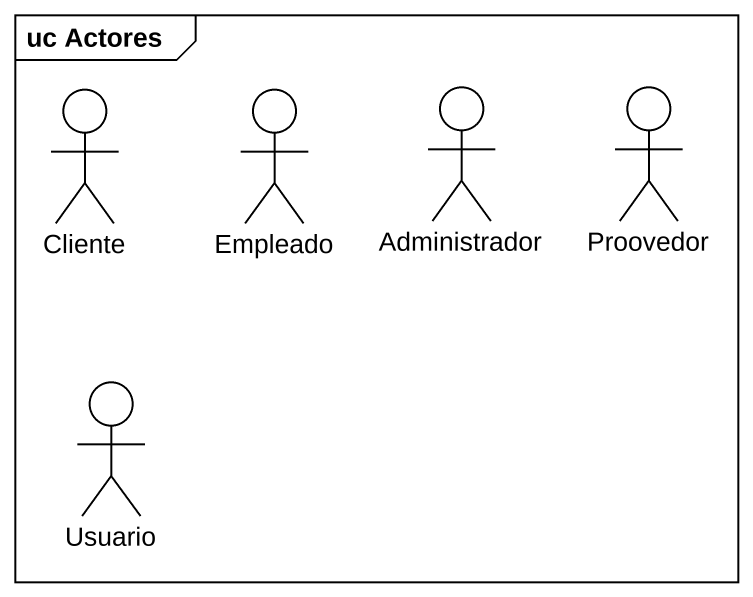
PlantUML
@startuml
mainframe uc Actores
actor Cliente
actor Empleado
actor Administrador
actor Proovedor
actor Usuario
@enduml
